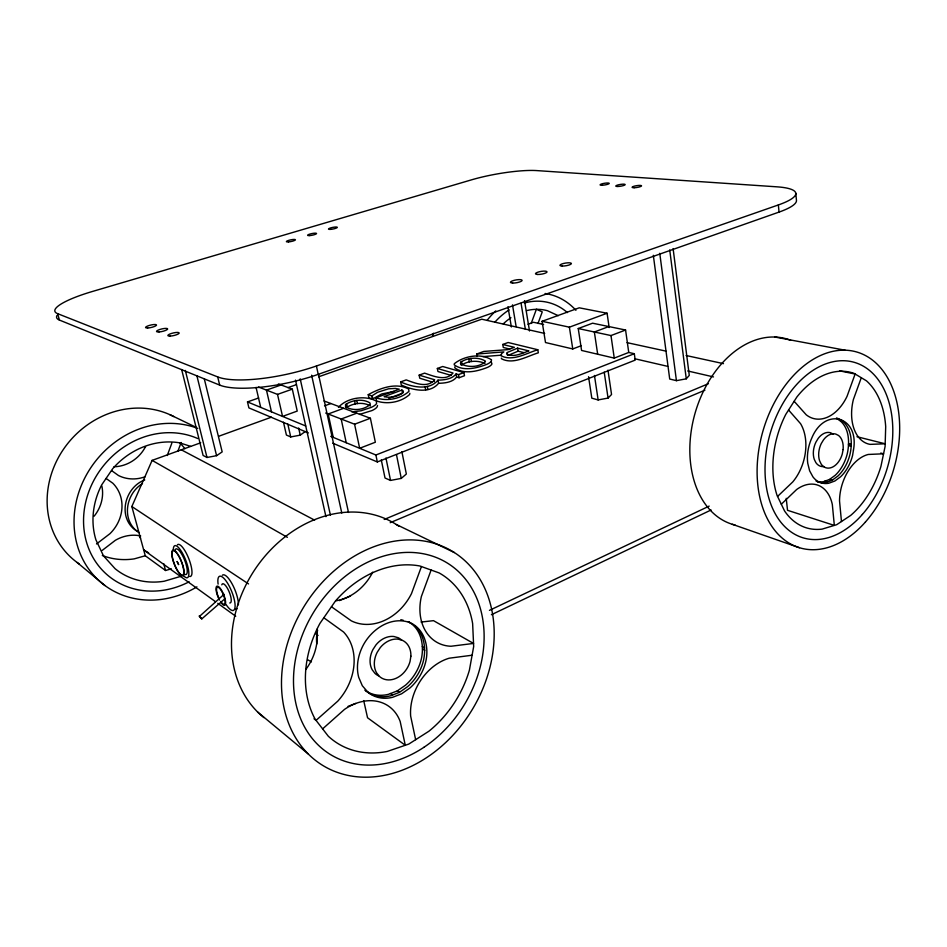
<?xml version="1.0" encoding="UTF-8"?>
<svg xmlns="http://www.w3.org/2000/svg" width="947" height="947" viewBox="0 0 947 947"><rect width="100%" height="100%" fill="white"/><g stroke="black" fill="none" stroke-linecap="round" stroke-linejoin="round"><path stroke-width="1.42" d="M224.995 598.67L201.794 618.888L199.426 616.45L224.084 594.278M454.856 366.785L454.773 367.862C463.959 374.823 477.667 371.248 487.634 367.341A15.424 4.534 -10.2 0 0 491.955 363.873L491.185 361.813M201.794 618.888L199.19 615.929M408.204 621.694C421.308 628.654 424.327 645.392 421.368 658.852A40.745 32.162 -58.9 0 1 405.505 685.19L397.278 690.908L388.4 694.352A40.745 32.162 -58.9 0 1 364.855 690.185M415.011 625.908C424.268 634.679 426.091 648.233 423.558 660.213A40.839 32.21 -59 0 1 407.672 686.611L399.433 692.352L390.531 695.82A40.839 32.21 -59 0 1 365.85 690.789M836.852 418.657C849.281 425.132 850.015 441.776 847.21 454.015A33.24 22.266 -73.9 0 1 835.266 475.252L829.525 479.466L823.488 481.668A33.24 22.266 -73.9 0 1 817.557 481.715M836.485 417.947C851.412 422.812 853.14 441.527 849.885 454.726A33.311 22.266 -73.9 0 1 837.929 476.01L832.176 480.236L826.139 482.449A33.311 22.266 -73.9 0 1 816.077 481.064M409.826 393.289L409.589 394.52C401.161 402.191 387.441 404.771 376.61 400.96L375.971 397.787L399.267 389.181L395.408 388.424L388.53 388.803L377.616 392.271L371.851 395.917L368.229 394.662L368.868 397.787L372.502 399.054L381.641 393.976L393.881 391.478M507 353.018L507.225 354.178C514.339 357.599 522.152 353.124 528.911 350.935L517.607 348.141L507.687 352.284L507 353.018L507.343 355.054M377.522 405.434L377.226 406.677A16.17 4.972 -11.7 0 1 371.993 410.572L359.458 414.431M338.434 407.376C346.839 397.776 364.974 394.852 376.361 401.114L376.575 403.481A16.182 4.936 -11.7 0 1 371.331 407.352L361.138 410.761L351.846 411.921M861.285 377.723L866.41 380.789A80.838 53.991 -73.9 0 1 885.694 426.706L885.102 446.451L880.935 466.386A80.838 53.991 -73.9 0 1 850.666 515.428L836.698 524.685L822.15 529.113A80.838 53.991 -73.9 0 1 784.578 510.978L777.073 495.459A80.838 53.991 -73.9 0 1 785.773 414.407L796.936 396.923A80.838 53.991 -73.9 0 1 854.135 373.426L861.285 377.723L853.377 399.551A39.845 26.007 -75.3 0 0 870.104 444.368L885.173 443.788L856.952 436.709M531.184 323.46L536.404 309.219L542.252 311.894L538.003 323.483M421.439 566.555L411.507 593.58A50.499 41.135 -61.3 0 1 351.313 620.853L331.462 606.743M431.11 570.047L419.888 565.998A99.198 78.163 -59 0 0 335.274 601.238L319.991 623.304A99.198 78.163 -59 0 0 315.209 719.294L328.301 736.221A99.198 78.163 -59 0 0 387.276 751.433L408.796 744.07L428.884 731.238A99.198 78.163 -59 0 0 469.404 670.145L473.678 646.517L472.636 623.6A99.198 78.163 -59 0 0 439.148 572.935L431.11 570.047L421.368 596.539A48.238 37.691 -63.3 0 0 451.009 646.245L473.536 643.439L433.525 620.664L421.072 622.061M167.24 455.531L171.845 443.149M177.894 451.21L181.126 442.486M171.336 568.827L165.547 570.508L145.27 555.759L131.846 506.527L152.112 460.384L200.717 442.782M460.692 362.216L460.491 363.589C467.711 367.779 479.194 367.495 485.397 361.612L485.195 360.937C477.88 356.747 467.664 357.516 460.692 362.216L461.248 365.27C468.019 360.582 477.525 360.132 485.006 363.364M456.099 373.923L456.667 377.036L459.07 377.746L464.48 375.722L463.912 372.597L458.49 374.61L456.099 373.923C451.968 379.214 444.261 380.007 437.988 380.161L438.579 383.298C429.654 394.272 412.253 390.057 401.291 385.003L400.676 381.913L406.18 379.889C414.75 382.99 427.369 388.601 434.709 379.794L419.154 375.13L419.746 378.22L432.01 381.984M437.988 380.161C429.027 391.087 411.673 386.921 400.676 381.913M345.596 404.523L345.525 406.855C352.994 411.211 364.039 410.122 370.348 404.31L369.78 402.771C362.358 398.521 352.509 399.906 345.596 404.523L346.271 407.695C353.172 403.043 363.032 401.67 370.443 405.955M456.667 377.036C452.559 382.363 444.853 383.156 438.579 383.298M653.323 255.288L669.707 379.037L676.43 380.658L686.267 378.824L689.274 375.379L673.104 248.599M588.549 376.717L591.816 398.178L598.137 399.93L608.057 398.071L611.549 394.485L607.974 370.147M781.311 504.23L796.676 489.492A40.046 26.812 -71.7 0 1 832.33 504.562L834.331 525.407L787.525 510.303L786.235 498.323M777.558 496.441L792.769 481.916A42.13 29.014 -73.5 0 0 800.558 423.664L788.567 410.027M322.619 728.87L344.519 709.386A49.741 38.354 -55.5 0 1 400.179 721.484L405.292 745.265L367.554 717.779L363.707 700.579M381.286 459.911L385.015 478.01L390.531 480.425L401.268 478.413L406.346 474.021L401.883 451.731M142.512 483.574C127.3 492.689 121.666 515.961 134.687 529.172A29.819 26.623 -51.1 0 0 139.114 532.605M102.276 550.349L115.427 540.252A36.341 31.819 -46.8 0 1 140.689 535.966M96.511 543.957L109.97 533.67A37.359 33.737 -44.1 0 0 112.847 483.242L106.135 478.484M283.484 422.244L286.408 435.052L290.729 436.934L300.235 435.158L305.301 431.512M181.646 369.519L203.108 455.46L207.002 457.472L216.591 455.685L222.178 451.885L204.268 378.764M339.381 600.611L350.52 596.077M355.788 703.408L348.058 706.367M508.208 355.338L518.116 351.171L523.774 352.592M368.229 394.662C380.043 388.175 395.882 382.221 408.654 389.016L408.974 391.348C400.51 398.995 386.814 401.575 375.971 397.787M491.386 614.721L711.09 509.983M489.457 610.365L709.185 506.1M144.749 479.951C126.377 486.628 118.032 513.085 132.355 527.55A29.7 26.552 -51 0 0 137.99 531.646M390.211 522.685L704.911 390.188M384.198 519.465L708.403 383.701M332.717 443.172L377.332 461.947L635.2 360.109L634.312 353.716L628.749 352.45L614.26 358.108L581.576 350.449L578.238 328.538L592.597 323.199L625.576 330.018L628.749 352.45M330.728 436.33L375.888 454.998L634.312 353.716M609.158 327.567L607.086 313.232L579.233 307.811L542.075 321.305L545.496 342.53L572.757 348.946L580.996 345.809M578.238 328.538L610.981 335.558L625.576 330.018M608.838 326.549L594.361 331.995L597.675 354.225M354.58 424.209L370.395 418.254L375.343 442.225L359.659 448.286L354.58 424.209L325.661 413.022M501.33 358.096L501.472 358.771C513.238 364.962 527.017 356.19 538.31 352.829L537.813 349.751C526.496 353.101 512.729 361.849 500.939 355.705L501.626 353.539L503.828 351.905L476.708 354.036L477.063 356.048M356.806 413.188L341.169 419.012L346.247 442.746M401.907 390.046L384.127 396.627C390.578 398.225 398.142 396.722 403.256 392.413L403.375 391.111L401.907 390.046L402.534 393.194L388.862 398.273M343.654 408.287L328.183 413.993L333.249 437.372M542.075 321.305L569.384 327.177L607.086 313.232M419.154 375.13L424.576 373.142C433.146 375.923 445.729 381.748 453.045 373.023L437.348 368.466L437.928 371.52L451.009 375.367M437.348 368.466L442.699 366.501L463.912 372.597M476.708 354.036L483.775 351.432L508.172 349.609L514.339 347.324L502.774 344.471L503.295 347.466L509.711 349.076M502.774 344.471L508.113 342.506L537.813 349.751M324.525 405.861L330.905 403.529M218.745 436.247L271.458 417.165M527.976 324.276L533.504 322.276L543.59 324.478M308.379 432.933L248.895 407.897L247.487 401.919L258.638 397.977M287.924 387.643L296.293 384.683M318.606 376.799L481.763 319.198L544.667 333.427M277.518 394.39L292.315 389.146L297.228 411.081L282.549 416.408L277.518 394.39L258.401 386.992M56.95 315.529A57.199 11.388 -13.1 0 0 59.412 320.062L219.68 385.098A72.694 19.319 -12.3 0 0 318.228 374.349L779.061 212.081A61.389 12.986 -7.9 0 0 796.451 200.231L795.776 193.247M281.093 384.967L266.462 390.105L271.469 411.838M57.649 313.67L217.703 376.918A72.836 18.952 -12.3 0 0 316.416 365.992L778.339 204.954A61.484 12.737 -8 0 0 776.942 186.831L536.724 170.59A48.415 8.452 -10 0 0 471.63 179.812L92.297 291.51A57.282 11.163 -13.1 0 0 57.649 313.67L59.412 320.062M181.504 576.143L164.198 581.233A73.073 65.035 -51.5 0 1 115.084 568.685L103.495 555.865L95.931 539.873A73.073 65.035 -51.5 0 1 101.731 484.817L112.764 468.623A73.073 65.035 -51.5 0 1 179.729 442.853L190.655 446.357M145.27 555.759L134.225 558.872A69.676 62.869 -49.5 0 1 102.312 555.487M472.103 655.229L449.198 658.201A47.859 36.353 -59.8 0 0 410.655 716.11L415.65 739.69M482.946 356.605L501.496 355.172M774.918 337.037L845.198 350.224M839.563 370.845L855.129 374.018L847.08 396.26A41.36 27.972 -75.9 0 1 806.205 414.774L794.154 401.291M627.056 342.648L665.907 351.112M686.066 355.504L723.472 363.648M634.656 358.724L667.623 366.335M687.688 370.964L713.493 376.918M839.125 419.675L841.824 420.326M839.93 420.48L842.629 421.131M410.146 622.712C390.661 615.42 370.36 629.944 362.192 647.263A40.946 32.245 -59 0 0 358.712 677.33L362.31 685.723L367.957 692.257A40.946 32.245 -59 0 0 392.685 697.288L401.587 693.808L409.85 688.055A40.946 32.245 -59 0 0 425.771 661.586C429.311 646.671 424.481 628.536 409.246 622.238M400.83 619.681L403.221 620.261M848.524 443.598L851.211 444.285M848.358 444.699L851.175 445.421M880.746 453.068L883.563 453.791L868.221 454.465A39.194 25.451 -73 0 0 839.527 500.868L841.469 521.525M848.571 445.635L851.258 446.321M824.908 481.112L827.56 481.857M829.525 479.466L832.176 480.236M145.625 446.889L145.436 446.83A35.276 32.672 -51 0 1 113.983 466.753M732.315 524.295L799.422 547.709M278.371 383.949L292.315 389.146M324.04 400.972L370.395 418.254M247.487 401.919L305.727 425.996M558.233 315.682L547.449 310.711A62.36 49.41 -74.7 0 0 526.485 310.663M169.856 414.656L196.431 427.476M396.355 524.52L454.359 552.563A125.146 98.642 -58.9 0 1 426.422 757.754A125.146 98.642 -58.9 0 1 282.715 665.291A125.146 98.642 -58.9 0 1 454.359 552.563M833.159 434.105L830.401 432.708A17.496 11.719 -73.9 0 0 818.196 438.402L815.9 442.178A17.496 11.719 -73.9 0 0 814.266 459.342L815.876 462.645A17.496 11.719 -73.9 0 0 824.02 466.575M181.303 449.813L314.629 520.152M152.112 460.384L287.391 537.328M307.68 659.739L311.421 661.917M148.632 552.835L143.577 549.852L215.383 601.594M422.303 646.588L424.505 647.926M422.575 648.955L424.777 650.281M390.484 693.5L392.614 694.92M131.846 506.527L248.54 583.932M397.278 690.908L399.433 692.352M111.557 470.564L118.446 475.501A36.448 33.465 -52.7 0 0 145.08 476.755M323.827 617.764L343.607 632.04A52.393 42.248 -55.2 0 1 337.783 701.147L316.049 720.371L314.025 718.797M217.774 603.322L235.732 616.248M257.584 711.966L308.225 753.954M77.098 562.459L104.939 585.554M163.713 563.631L165.547 570.508M185.328 370.431L207.002 457.472M196.881 375.734L216.591 455.685M217.703 376.918L219.68 385.098M256.057 387.382L260.709 407.388M287.805 424.067L290.729 436.934M298.625 427.997L300.235 435.158M295.5 380.102L325.934 516.66M300.199 378.847L330.42 515.18M311.634 375.201L341.784 513.049M318.512 374.302L348.484 512.445M316.416 365.992L318.228 374.349M346.626 403.73L347.289 406.89M356.759 400.439L357.421 403.588M354.569 400.818L355.232 403.967M375.888 454.998L377.332 461.947M385.95 458.017L390.531 480.425M372.183 395.787L372.834 398.936M371.851 395.917L372.502 399.054M396.462 454.596L401.268 478.413M427.298 386.34L427.902 389.501M425.096 386.778L425.712 389.939M433.868 379.581L434.259 381.677M458.49 374.61L459.07 377.746M461.52 361.505L462.077 364.559M470.884 358.487L471.428 361.529M468.777 358.842L469.321 361.884M507.947 306.721L511.368 326.952M512.493 304.863L516.139 326.644M517.607 348.141L518.116 351.171M521.063 303.253L525.384 329.402M524.52 300.637L529.515 331M569.384 327.177L572.757 348.946M594.456 375.474L598.137 399.93M604.222 372.171L608.057 398.071M610.981 335.558L614.26 358.108M659.763 253.287L676.43 380.658M669.718 249.913L686.267 378.824M778.339 204.954L779.061 212.081M177.373 544.833A17.176 4.889 68.5 0 1 188.832 558.801A17.176 4.889 68.5 0 1 189.767 576.51M222.356 575.231A18.384 5.575 67.9 0 1 232.228 584.121A18.384 5.575 67.9 0 1 238.407 604.79M237.07 608.779A18.384 5.575 67.9 0 1 235.625 609.087M175.136 550.006A13.755 3.883 68.5 0 1 176.852 548.881L178.178 549.615A13.755 3.883 68.5 0 1 186.168 564.649A13.755 3.883 68.5 0 1 185.221 574.509M173.325 550.077A17.2 4.853 68.5 0 1 180.214 549.651A17.2 4.853 68.5 0 1 188.713 571.361A17.2 4.853 68.5 0 1 183.209 575.314M219.479 600.078A10.334 3.066 67.9 0 1 217.194 586.086A10.334 3.066 67.9 0 1 225.232 599.522A10.334 3.066 67.9 0 1 220.71 602.138M218.591 597.498A9.221 2.746 67.9 0 1 218.118 587.199A9.221 2.746 67.9 0 1 224.889 599.782A9.221 2.746 67.9 0 1 220.722 601.463M221.787 584.82A10.31 3.101 67.9 0 1 228.949 591.342A10.31 3.101 67.9 0 1 229.742 602.967M218.106 584.11A18.407 5.54 67.9 0 1 225.173 579.777A18.407 5.54 67.9 0 1 235.093 605.086A18.407 5.54 67.9 0 1 226.203 604.766M189.116 581.789A82.626 73.523 -51.5 0 1 83.691 515.961A82.626 73.523 -51.5 0 1 197.757 438.544M180.037 443.089A69.676 62.869 -49.5 0 1 184.878 448.7M139.304 535.777A35.193 31.109 -45.4 0 1 140.535 538.263M101.85 486A36.164 32.896 -42.2 0 1 94.144 516.186M79.37 564.069A87.882 79.299 -49.5 0 1 61.91 451.648A87.882 79.299 -49.5 0 1 173.834 416.585M196.917 586.868A92.167 82.034 -51.5 0 1 74.032 521.252A92.167 82.034 -51.5 0 1 197.781 428.411M735.132 525.064A96.594 67.296 -74 0 1 695.619 411.341A96.594 67.296 -74 0 1 790.804 340.34M318.085 635.461A19.958 16.3 -57.7 0 1 315.801 633.744M378.646 675.838A21.438 16.928 -58.9 0 1 374.965 673.376L372.183 669.766A21.438 16.928 -58.9 0 1 372.917 649.583L376.006 644.86A21.438 16.928 -58.9 0 1 393.905 636.502L398.202 637.745A21.438 16.928 -58.9 0 1 401.812 640.267M372.716 572.142A48.261 40.129 -60.6 0 1 335.629 600.836M316.807 629.388A50.025 41.159 -54.2 0 1 305.763 669.565M316.783 644.007A38.969 31.429 -58.2 0 1 317.6 630.146M263.929 717.625A117.227 95.327 -57.8 0 1 256.968 566.495A117.227 95.327 -57.8 0 1 398.746 526.118M524.318 303.016A70.504 55.861 -74.7 0 1 567.407 312.593M494.89 322.158A70.504 55.861 -74.7 0 1 509.095 309.929M503.236 323.886A62.36 49.41 -74.7 0 1 510.954 317.707M545.07 293.511A78.648 62.324 -74.7 0 1 575.918 310.296M487.078 320.358A78.648 62.324 -74.7 0 1 495.766 310.9M432.471 335.936A75.417 61.058 -74.9 0 1 433.513 333.226M491.422 359.718L491.422 360.783A15.436 4.51 -10.2 0 1 487.089 364.24C477.11 368.123 463.426 371.709 454.205 364.796L454.3 363.731C463.888 355.977 480.674 352.935 491.422 359.718M177.148 561.559L178.581 564.542L177.148 561.559M410.88 656.153L410.051 661.444A21.544 16.963 -59 0 1 379.226 676.229L376.444 672.607A21.544 16.963 -59 0 1 377.178 652.329L380.28 647.582A21.544 16.963 -59 0 1 398.237 639.166L402.546 640.409A21.544 16.963 -59 0 1 410.88 656.153M853.46 450.062L852.584 455.436A33.382 22.278 -73.8 0 1 840.605 476.767L834.852 481.005L828.803 483.23A33.382 22.278 -73.8 0 1 812.928 476.862L809.626 470.813L807.767 463.367A33.382 22.278 -73.8 0 1 811.768 438.082C824.825 406.334 859.639 416.266 853.46 450.062M843.102 449.576L842.262 454.027A17.567 11.719 -73.8 0 1 821.215 464.125L819.605 460.81A17.567 11.719 -73.8 0 1 821.25 443.587L823.547 439.799A17.567 11.719 -73.8 0 1 835.775 434.069L838.533 435.466A17.567 11.719 -73.8 0 1 843.102 449.576M175.017 550.87L173.703 550.124A13.779 3.859 68.5 0 0 172.863 560.02A13.779 3.859 68.5 0 0 180.77 574.983L182.096 575.788A13.779 3.859 68.5 0 0 183.02 565.927A13.779 3.859 68.5 0 0 175.017 550.87M172.271 556.434A13.092 3.67 68.5 0 0 182.179 575.208A13.092 3.67 68.5 0 0 179.362 557.274A13.092 3.67 68.5 0 0 172.271 556.434M862.362 514.446A91.397 61.046 -73.9 0 0 859.367 364.181A91.397 61.046 -73.9 0 0 765.034 471.843A91.397 61.046 -73.9 0 0 862.362 514.446M865.463 521.963A101.968 68.113 -73.9 0 0 862.646 354.166A101.968 68.113 -73.9 0 0 757.115 473.737A101.968 68.113 -73.9 0 0 865.463 521.963M423.806 747.372A112.172 88.391 -58.9 0 0 448.061 563.501A112.172 88.391 -58.9 0 0 294.529 665.315A112.172 88.391 -58.9 0 0 423.806 747.372M634.135 187.731A4.818 0.923 -8.9 0 0 641.545 185.908A4.818 0.923 -8.9 0 0 634.727 186.038A4.818 0.923 -8.9 0 0 634.135 187.731M617.835 186.476A4.735 0.888 -9.1 0 0 625.162 184.677A4.735 0.888 -9.1 0 0 618.498 184.807A4.735 0.888 -9.1 0 0 617.835 186.476M601.996 185.245A4.664 0.864 -9.2 0 0 609.241 183.481A4.664 0.864 -9.2 0 0 602.742 183.623A4.664 0.864 -9.2 0 0 601.996 185.245M330.633 229.363A4.51 0.829 -11.2 0 0 337.321 227.363A4.51 0.829 -11.2 0 0 330.752 227.872A4.51 0.829 -11.2 0 0 330.633 229.363M309.74 235.578A4.546 0.84 -11.4 0 0 316.547 233.554A4.546 0.84 -11.4 0 0 309.977 234.039A4.546 0.84 -11.4 0 0 309.74 235.578M288.515 241.899A4.593 0.852 -11.6 0 0 295.428 239.84A4.593 0.852 -11.6 0 0 288.859 240.313A4.593 0.852 -11.6 0 0 288.515 241.899M147.673 327.993A5.623 1.231 -13.1 0 0 156.48 325.223A5.623 1.231 -13.1 0 0 148.999 325.531A5.623 1.231 -13.1 0 0 147.673 327.993M159.06 331.947A5.718 1.278 -13.1 0 0 167.655 329.035A5.718 1.278 -13.1 0 0 159.558 329.568A5.718 1.278 -13.1 0 0 159.06 331.947M170.117 336.09A5.812 1.326 -13 0 0 179.149 333.202A5.812 1.326 -13 0 0 171.324 333.486A5.812 1.326 -13 0 0 170.117 336.09M562.222 266.071A5.824 1.373 -9.3 0 0 571.372 263.716A5.824 1.373 -9.3 0 0 563.406 263.503A5.824 1.373 -9.3 0 0 562.222 266.071M537.695 274.476A5.871 1.409 -9.5 0 0 546.987 272.085A5.871 1.409 -9.5 0 0 539.044 271.825A5.871 1.409 -9.5 0 0 537.695 274.476M512.647 283.058A5.931 1.432 -9.7 0 0 522.081 280.62A5.931 1.432 -9.7 0 0 514.174 280.324A5.931 1.432 -9.7 0 0 512.647 283.058"/></g></svg>
